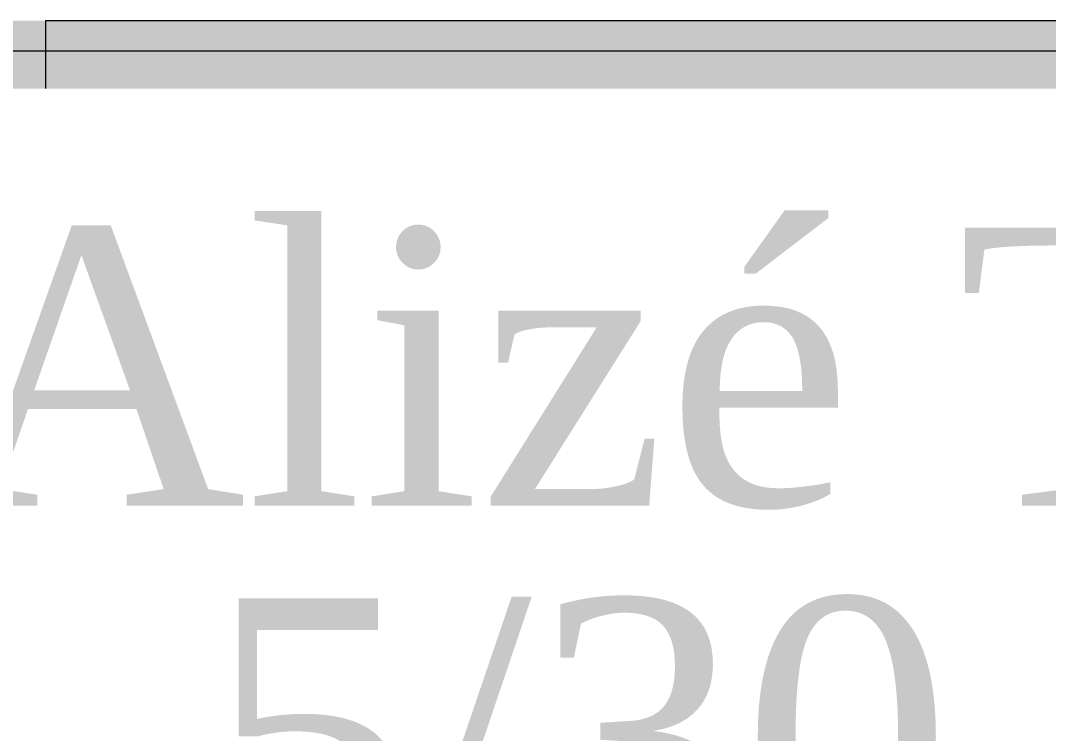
# Model space of a CAD drawing. Header units: centimetres. Extents: x 2666 to 9670, y 1889 to 5633.
# Drawn here: x 3768.83 to 3813.18, y 3315.71 to 3346.48 of the extents above; entities that cross this region are included whole.
import ezdxf

# ---------------------------------------------------------------- set-up
doc = ezdxf.new("R2010")
doc.units = ezdxf.units.CM
doc.header["$LTSCALE"] = 12.7
doc.linetypes.add('Style de ligne -13', pattern=[0.295276, 0.19685, -0.098425])
for name, color, linetype, lineweight in [('B amÈnagement intÈrieur', 7, 'Continuous', 5), ('B aménagement intérieur', 7, 'Continuous', 5), ('B Faux plafonds', 7, 'Continuous', 5), ('B Faux plafonds-1', 7, 'Continuous', 5), ('B Général', 7, 'Continuous', 5), ('C ANNOTATIONS-prestations', 7, 'Continuous', 5), ('F REMPLISSAGE-vert clair', 7, 'Continuous', 13), ('F REMPLISSAGE-vert clair-1', 7, 'Continuous', 5), ('F REMPLISSAGE-vert foncÈ', 7, 'Continuous', 5), ('F REMPLISSAGE-vert foncé', 7, 'Continuous', 13), ('F REMPLISSAGE-vert hachurÈ', 7, 'Continuous', 5), ('F REMPLISSAGE-vert hachuré', 7, 'Continuous', 13)]:
    doc.layers.add(name, color=color, linetype=linetype, lineweight=lineweight)
for name, color, linetype in [('MTI900_Alu', 252, 'Continuous'), ('prlm-CHAUFF', 4, 'Continuous'), ('prlm-MOD-PB', 123, 'Continuous'), ('prlm-VMC', 93, 'Continuous')]:
    doc.layers.add(name, color=color, linetype=linetype)
doc.styles.add('prlm-vmc', font='pala.ttf', dxfattribs={"height": 14})
pattern_1 = [(90, (3617.4236, 3064.2046), (5, -6e-14), [])]

# ---------------------------------------------------------------- blocks, each defined once
blk = doc.blocks.new('G 100_80')
at = {"layer": 'B Général', "color": 7, "linetype": 'Continuous', "lineweight": 5}
blk.add_line((48.52, 43.75), (48.52, -43.75), dxfattribs=at)
at = {"layer": 'B Général', "color": 7, "linetype": 'Continuous', "lineweight": 5, "flags": 128}
blk.add_lwpolyline([(9.5, -45), (9.5, 45), (48.52, 45), (48.52, -45)], close=True, dxfattribs=at)
at = {"layer": 'C ANNOTATIONS-prestations', "lineweight": 5}
for p, q in [((46.87, 43.75), (46.87, -43.75)), ((46.97, -43.75), (46.97, 43.75)), ((9.5, 42.25), (9.5, -42.25)), ((10.55, 41.05), (10.55, -41.05)), ((10.7, 41), (10.7, -41)), ((10.4, 39.6), (10.4, -39.6)), ((46.35, -36.044), (46.35, 1.5)), ((46.65, 1.6), (46.65, -35.984)), ((46.85, 1.667), (46.85, -31.75)), ((41.65, -40.287), (41.65, 1.325)), ((41.95, -40.274), (41.95, 1.325)), ((46.67, -31.75), (46.67, -31.85)), ((46.87, -31.75), (46.67, -31.75)), ((46.67, -31.85), (46.67, -34.033)), ((46.67, -31.85), (46.87, -31.85)), ((46.87, -34.033), (46.67, -34.033)), ((46.67, -34.033), (46.67, -34.168)), ((46.67, -34.168), (46.67, -34.5)), ((46.67, -34.168), (46.87, -34.168)), ((46.67, -34.5), (46.67, -38.6)), ((46.67, -34.5), (46.87, -34.5)), ((44.82, -36.25), (44.82, -36.85)), ((44.82, -36.25), (46.32, -36.25)), ((46.32, -36.311), (44.82, -36.311)), ((46.32, -36.05), (46.67, -35.98)), ((46.32, -36.55), (46.32, -36.05)), ((46.32, -36.789), (44.82, -36.789)), ((45.911, -36.55), (45.775, -36.55)), ((45.775, -36.6), (45.775, -36.55)), ((45.911, -36.6), (45.775, -36.6)), ((46.67, -36.55), (45.911, -36.55)), ((45.911, -36.6), (45.911, -36.55)), ((46.67, -36.6), (45.911, -36.6)), ((46.32, -37.05), (46.32, -36.6)), ((46.32, -36.85), (44.82, -36.85)), ((46.67, -37.12), (46.32, -37.05)), ((46.35, -40.074), (46.35, -37.056)), ((46.65, -37.116), (46.65, -39.35)), ((10.7, -37.75), (17.5, -37.75)), ((17.5, -37.75), (18, -38.25)), ((18, -38.25), (18, -43.05)), ((11, -38.95), (12.5, -38.95)), ((15, -38.95), (16.5, -38.95)), ((46.67, -38.6), (46.67, -38.932)), ((46.67, -38.6), (46.87, -38.6)), ((46.67, -38.932), (46.67, -39.067)), ((46.87, -38.932), (46.67, -38.932)), ((46.52, -39.45), (46.52, -39.65)), ((46.67, -39.35), (46.62, -39.35)), ((46.62, -39.65), (46.62, -39.35)), ((46.67, -39.067), (46.67, -41.4)), ((46.67, -39.067), (46.87, -39.067)), ((10.2, -41.3), (10.2, -39.63)), ((10.23, -39.6), (10.47, -39.6)), ((10.5, -39.63), (10.5, -42.29)), ((46.52, -39.65), (46.52, -41.05)), ((46.62, -39.65), (46.52, -39.65)), ((46.62, -39.65), (46.67, -39.65)), ((46.62, -41.05), (46.62, -39.65)), ((12.5, -39.95), (11, -39.95)), ((16.5, -39.95), (15, -39.95)), ((46.413, -40.071), (40.27, -40.35)), ((40.27, -40.5), (46.42, -40.221)), ((40.27, -40.35), (40.27, -40.5)), ((43.056, -40.173), (42.354, -40.205)), ((42.357, -40.255), (42.354, -40.205)), ((43.056, -40.173), (43.058, -40.223)), ((45.018, -40.084), (44.316, -40.116)), ((44.319, -40.166), (44.316, -40.116)), ((45.018, -40.084), (45.02, -40.134)), ((46.425, -40.07), (46.413, -40.071)), ((46.413, -40.071), (46.42, -40.221)), ((46.42, -40.221), (46.425, -40.22)), ((46.42, -40.221), (46.42, -41.25)), ((10.7, -40.67), (10.75, -40.67)), ((10.75, -40.67), (10.75, -42.03)), ((10.75, -40.67), (10.85, -40.67)), ((10.85, -40.67), (10.85, -42.03)), ((40.27, -41.351), (40.27, -40.5)), ((9.75, -41.05), (9.75, -41.65)), ((9.75, -41.05), (10.2, -41.05)), ((10.5, -41.05), (10.65, -41.05)), ((10.65, -41.05), (10.75, -40.95)), ((10.65, -41.65), (10.65, -41.05)), ((11.08, -41.025), (11.08, -41.675)), ((45.27, -41.15), (45.97, -41.15)), ((45.27, -41.55), (45.27, -41.15)), ((45.97, -41.15), (45.97, -41.55)), ((46.52, -41.05), (46.52, -41.25)), ((46.62, -41.05), (46.52, -41.05)), ((46.67, -41.05), (46.62, -41.05)), ((46.62, -41.35), (46.62, -41.05)), ((10.2, -41.65), (9.75, -41.65)), ((10.25, -41.35), (10.2, -41.3)), ((10.2, -41.4), (10.25, -41.35)), ((10.2, -42.67), (10.2, -41.4)), ((10.65, -41.65), (10.5, -41.65)), ((10.55, -41.65), (10.55, -42.25)), ((10.75, -41.75), (10.65, -41.65)), ((44.47, -41.36), (40.27, -41.351)), ((41.37, -41.353), (41.37, -41.75)), ((41.57, -41.25), (44.37, -41.25)), ((41.57, -41.25), (41.57, -41.75)), ((42.87, -41.4), (42.87, -41.75)), ((44.37, -41.4), (42.87, -41.4)), ((44.37, -41.25), (44.37, -41.4)), ((44.37, -41.4), (44.37, -41.55)), ((44.37, -41.4), (45.27, -41.4)), ((44.37, -41.55), (44.37, -41.75)), ((44.47, -41.55), (44.37, -41.55)), ((44.472, -41.4), (44.47, -41.36)), ((46.52, -41.55), (44.47, -41.55)), ((44.47, -41.75), (44.47, -41.55)), ((45.97, -41.4), (46.067, -41.4)), ((46.42, -41.25), (46.52, -41.25)), ((46.62, -41.35), (46.67, -41.35)), ((46.765, -41.65), (46.87, -41.65)), ((10.7, -41.7), (10.7, -42.25)), ((10.75, -42.03), (10.7, -42.03)), ((10.85, -42.03), (10.75, -42.03)), ((41.37, -41.75), (41.57, -41.75)), ((41.57, -41.75), (42.87, -41.75)), ((42.87, -41.75), (44.37, -41.75)), ((44.37, -41.75), (44.4, -41.75)), ((44.37, -42.72), (44.37, -41.78)), ((44.4, -41.75), (45.508, -41.75)), ((45.114, -41.95), (44.726, -41.95)), ((45.732, -41.75), (45.508, -41.75)), ((45.529, -41.759), (45.599, -41.829)), ((45.641, -41.829), (45.711, -41.759)), ((45.732, -41.75), (46.84, -41.75)), ((45.87, -41.98), (45.87, -42.66)), ((46.24, -41.95), (45.9, -41.95)), ((46.27, -42.109), (46.27, -41.98)), ((46.4, -41.98), (46.4, -42.252)), ((46.72, -41.95), (46.43, -41.95)), ((46.45, -41.95), (46.45, -42.15)), ((46.65, -42.15), (46.65, -41.95)), ((46.75, -41.98), (46.75, -42.12)), ((46.84, -41.75), (46.87, -41.75)), ((9.5, -42.78), (9.5, -42.25)), ((10.2, -42.25), (9.5, -42.25)), ((10.55, -42.25), (10.5, -42.25)), ((10.5, -42.35), (11.9, -42.35)), ((10.55, -42.25), (10.7, -42.25)), ((11.9, -42.35), (12.05, -42.5)), ((12.05, -42.5), (12.05, -42.92)), ((14.25, -42.15), (15.25, -42.15)), ((14.25, -42.75), (14.25, -42.15)), ((15.25, -42.15), (15.25, -42.75)), ((42.55, -42.15), (43.55, -42.15)), ((42.55, -42.75), (42.55, -42.15)), ((43.55, -42.15), (43.55, -42.75)), ((44.278, -42.2), (44.22, -42.3)), ((44.22, -42.3), (44.278, -42.4)), ((46.07, -42.27), (46.09, -42.25)), ((46.07, -42.63), (46.07, -42.27)), ((46.07, -42.293), (46.12, -42.293)), ((46.09, -42.65), (46.09, -42.25)), ((46.09, -42.25), (46.12, -42.25)), ((46.12, -42.654), (46.12, -42.246)), ((46.133, -42.221), (46.257, -42.134)), ((46.371, -42.429), (46.411, -42.388)), ((46.411, -42.512), (46.371, -42.471)), ((46.4, -42.25), (46.45, -42.25)), ((46.4, -42.293), (46.45, -42.293)), ((46.42, -42.28), (46.42, -42.367)), ((46.42, -42.533), (46.42, -42.625)), ((46.45, -42.15), (46.45, -44.5)), ((46.45, -42.15), (46.65, -42.15)), ((46.65, -42.15), (46.65, -44.5)), ((46.65, -42.595), (46.65, -42.31)), ((46.661, -42.249), (46.7, -42.21)), ((46.661, -42.287), (46.661, -42.249)), ((46.7, -42.15), (46.7, -42.251)), ((46.72, -42.15), (46.7, -42.15)), ((46.821, -42.429), (46.87, -42.379)), ((46.87, -42.521), (46.821, -42.471)), ((46.835, -42.486), (46.835, -42.414)), ((9.5, -44.72), (9.5, -42.78)), ((9.53, -42.75), (10.87, -42.75)), ((9.68, -43.467), (9.68, -42.96)), ((9.71, -42.93), (10.24, -42.93)), ((10.395, -42.7), (10.23, -42.7)), ((10.27, -42.96), (10.27, -43.306)), ((10.695, -42.601), (10.405, -42.698)), ((10.45, -42.98), (10.45, -43.32)), ((10.87, -42.95), (10.48, -42.95)), ((10.5, -43.27), (10.5, -42.98)), ((10.92, -42.6), (10.705, -42.6)), ((10.87, -42.95), (10.92, -42.95)), ((10.9, -42.78), (10.9, -42.92)), ((10.95, -42.92), (10.95, -42.63)), ((12.08, -42.95), (12.13, -42.95)), ((12.1, -42.92), (12.1, -42.78)), ((12.13, -42.75), (14.7, -42.75)), ((12.52, -42.95), (12.13, -42.95)), ((12.5, -42.98), (12.5, -43.27)), ((12.55, -43.32), (12.55, -42.98)), ((12.73, -43.28), (12.73, -42.96)), ((12.76, -42.93), (13.19, -42.93)), ((13.22, -42.96), (13.22, -43.467)), ((14.7, -42.75), (14.729, -42.779)), ((14.7, -42.75), (14.8, -42.75)), ((14.771, -42.779), (14.8, -42.75)), ((14.8, -42.75), (15.5, -42.75)), ((15.6, -42.85), (15.6, -42.95)), ((42.17, -42.95), (42.17, -42.85)), ((42.27, -42.75), (42.958, -42.75)), ((42.958, -42.75), (43.082, -42.75)), ((42.979, -42.759), (42.999, -42.779)), ((43.041, -42.779), (43.061, -42.759)), ((43.082, -42.75), (44.34, -42.75)), ((44.54, -42.87), (44.54, -42.74)), ((44.54, -42.854), (44.566, -42.9)), ((44.57, -42.71), (44.68, -42.71)), ((44.99, -42.9), (44.57, -42.9)), ((44.71, -42.68), (44.71, -42.657)), ((44.92, -42.729), (44.92, -42.76)), ((44.95, -42.79), (44.99, -42.79)), ((45.02, -42.82), (45.02, -42.87)), ((45.321, -42.769), (45.049, -43.041)), ((45.184, -42.906), (45.27, -42.906)), ((45.27, -42.906), (45.328, -42.806)), ((45.77, -42.76), (45.342, -42.76)), ((46.07, -42.607), (46.12, -42.607)), ((46.09, -42.65), (46.07, -42.63)), ((46.12, -42.65), (46.09, -42.65)), ((46.257, -42.766), (46.133, -42.679)), ((46.27, -44.52), (46.27, -42.791)), ((46.4, -42.607), (46.45, -42.607)), ((46.45, -42.65), (46.4, -42.65)), ((46.4, -42.827), (46.4, -42.653)), ((46.42, -42.855), (46.42, -44.45)), ((46.65, -43.42), (46.65, -42.885)), ((46.661, -42.65), (46.661, -42.618)), ((46.7, -42.69), (46.661, -42.65)), ((46.7, -42.654), (46.7, -42.826)), ((46.77, -42.98), (46.77, -43.42)), ((46.77, -43.78), (46.77, -42.98)), ((46.77, -42.98), (46.87, -42.98)), ((46.84, -42.95), (46.8, -42.95)), ((10.48, -43.35), (10.841, -43.35)), ((11.45, -43.3), (10.53, -43.3)), ((10.858, -43.355), (11.142, -43.545)), ((11.1, -43.377), (11.1, -43.3)), ((11.1, -43.377), (11.9, -43.377)), ((11.4, -43.55), (11.1, -43.377)), ((11.177, -43.3), (11.177, -43.421)), ((11.45, -43.3), (11.5, -43.25)), ((11.5, -43.25), (11.55, -43.3)), ((12.47, -43.3), (11.55, -43.3)), ((11.9, -43.377), (11.6, -43.55)), ((11.823, -43.3), (11.823, -43.421)), ((11.858, -43.545), (12.15, -43.35)), ((11.9, -43.3), (11.9, -43.377)), ((12.15, -43.35), (12.52, -43.35)), ((13.4, -43.08), (13.4, -44.72)), ((15.5, -43.05), (13.43, -43.05)), ((13.55, -43.4), (13.55, -43.05)), ((13.55, -43.4), (44.25, -43.4)), ((13.55, -43.95), (13.55, -43.4)), ((15.5, -43.05), (42.27, -43.05)), ((45.028, -43.05), (42.27, -43.05)), ((44.25, -43.4), (44.25, -43.05)), ((44.25, -43.95), (44.25, -43.4)), ((46.74, -43.45), (46.68, -43.45)), ((9.885, -43.55), (9.769, -43.75)), ((9.769, -43.75), (9.885, -43.95)), ((10.115, -43.55), (9.885, -43.55)), ((10.231, -43.75), (10.115, -43.55)), ((10.115, -43.95), (10.231, -43.75)), ((10.364, -43.53), (10.786, -43.53)), ((10.803, -43.535), (11.088, -43.725)), ((11.105, -43.73), (11.41, -43.73)), ((11.159, -43.55), (11.841, -43.55)), ((11.44, -44.54), (11.44, -43.76)), ((11.56, -43.76), (11.56, -44.54)), ((11.59, -43.73), (11.904, -43.73)), ((11.904, -43.73), (12.197, -43.535)), ((12.214, -43.53), (12.536, -43.53)), ((12.785, -43.55), (12.669, -43.75)), ((12.669, -43.75), (12.785, -43.95)), ((13.015, -43.55), (12.785, -43.55)), ((13.131, -43.75), (13.015, -43.55)), ((13.015, -43.95), (13.131, -43.75)), ((46.97, -43.78), (46.77, -43.78)), ((46.87, -43.75), (46.97, -43.75)), ((46.97, -43.75), (46.97, -43.78)), ((47.42, -43.75), (46.97, -43.75)), ((9.68, -44.54), (9.68, -44.033)), ((9.885, -43.95), (10.115, -43.95)), ((12.785, -43.95), (13.015, -43.95)), ((13.22, -44.033), (13.22, -44.54)), ((13.65, -44.05), (13.55, -43.95)), ((13.65, -44.05), (44.15, -44.05)), ((14.45, -44.3), (14.45, -44.05)), ((14.45, -44.3), (15.05, -44.3)), ((14.5, -44.35), (14.45, -44.3)), ((15.05, -44.3), (15, -44.35)), ((15.05, -44.05), (15.05, -44.3)), ((18, -44.25), (17.5, -44.75)), ((18, -44.05), (18, -44.25)), ((42.75, -44.3), (42.75, -44.05)), ((42.75, -44.3), (43.35, -44.3)), ((42.8, -44.35), (42.75, -44.3)), ((43.35, -44.3), (43.3, -44.35)), ((43.35, -44.05), (43.35, -44.3)), ((44.25, -43.95), (44.15, -44.05)), ((9.5, -44.75), (9.5, -44.72)), ((9.53, -44.75), (9.5, -44.75)), ((13.37, -44.75), (9.53, -44.75)), ((11.41, -44.57), (9.71, -44.57)), ((13.19, -44.57), (11.59, -44.57)), ((17.5, -44.75), (13.37, -44.75)), ((15, -44.35), (14.5, -44.35)), ((43.3, -44.35), (42.8, -44.35)), ((43.05, -44.55), (42.85, -44.55)), ((42.85, -44.55), (42.85, -44.75)), ((42.85, -44.75), (43.05, -44.75)), ((46.4, -44.55), (43.05, -44.55)), ((43.05, -44.75), (43.05, -44.55)), ((46.4, -44.75), (43.05, -44.75)), ((46.32, -44.55), (46.3, -44.55))]:
    blk.add_line(p, q, dxfattribs=at)
at = {"layer": 'C ANNOTATIONS-prestations'}
blk.add_line((48.52, -43.75), (47.42, -43.75), dxfattribs=at)
at = {"layer": 'C ANNOTATIONS-prestations', "lineweight": 5, "flags": 128}
for points in [[(10.7, -39.05, -0.080612), (10.842, -38.976, -0.080612), (11, -38.95)], [(12.5, -38.95, -0.414214), (13, -39.45, -0.414214), (12.5, -39.95)], [(15, -39.95, -0.414214), (14.5, -39.45, -0.414214), (15, -38.95)], [(16.5, -38.95, -0.414214), (17, -39.45, -0.414214), (16.5, -39.95)], [(46.52, -39.45, -0.198912), (46.549, -39.379, -0.198912), (46.62, -39.35)], [(10.2, -39.63, -0.198912), (10.209, -39.609, -0.198912), (10.23, -39.6)], [(10.47, -39.6, -0.198912), (10.491, -39.609, -0.198912), (10.5, -39.63)], [(11, -39.95, -0.080612), (10.842, -39.924, -0.080612), (10.7, -39.85)], [(46.52, -39.97, -0.193016), (46.492, -40.039, -0.193016), (46.425, -40.07)], [(10.85, -40.827, -0.218554), (11.01, -40.873, -0.218554), (11.08, -41.025)], [(10.85, -40.826, -0.003145), (10.853, -40.826, -0.003145), (10.855, -40.826)], [(11.08, -41.675, -0.218554), (11.01, -41.827, -0.218554), (10.85, -41.873)], [(46.067, -41.4, -0.109774), (46.151, -41.419, -0.109774), (46.22, -41.472)], [(46.302, -41.55, -0.028434), (46.259, -41.513, -0.028434), (46.22, -41.472)], [(46.663, -41.445, -0.227222), (46.495, -41.406, -0.227222), (46.42, -41.25)], [(46.62, -41.35, -0.198912), (46.549, -41.321, -0.198912), (46.52, -41.25)], [(46.87, -41.4, -0.198912), (46.767, -41.647, -0.198912), (46.52, -41.75)], [(46.67, -41.4, -0.198912), (46.626, -41.506, -0.198912), (46.52, -41.55)], [(10.855, -41.873, -0.003145), (10.853, -41.874, -0.003145), (10.85, -41.874)], [(44.37, -42.646, -0.14145), (44.27, -42.3, -0.14145), (44.37, -41.954)], [(44.37, -42.54, -0.103148), (44.32, -42.3, -0.103148), (44.37, -42.06)], [(44.37, -41.78, -0.198912), (44.379, -41.759, -0.198912), (44.4, -41.75)], [(44.697, -42.632, -0.366532), (44.556, -42.134, -0.366532), (45.023, -41.913, -0.366532), (45.318, -42.338, -0.366532), (44.948, -42.699)], [(45.508, -41.75, -0.098491), (45.519, -41.752, -0.098491), (45.529, -41.759)], [(45.641, -41.829, -0.198912), (45.62, -41.837, -0.198912), (45.599, -41.829)], [(45.711, -41.759, -0.098491), (45.721, -41.752, -0.098491), (45.732, -41.75)], [(45.87, -41.98, -0.198912), (45.879, -41.959, -0.198912), (45.9, -41.95)], [(46.24, -41.95, -0.198912), (46.261, -41.959, -0.198912), (46.27, -41.98)], [(46.27, -42.109, -0.120588), (46.267, -42.123, -0.120588), (46.257, -42.134)], [(46.4, -41.98, -0.198912), (46.409, -41.959, -0.198912), (46.43, -41.95)], [(46.72, -41.95, -0.198912), (46.741, -41.959, -0.198912), (46.75, -41.98)], [(46.75, -42.12, -0.198912), (46.741, -42.141, -0.198912), (46.72, -42.15)], [(46.84, -41.75, -0.198912), (46.861, -41.759, -0.198912), (46.87, -41.78)], [(10.5, -42.35, -0.414214), (10.47, -42.32, -0.414214), (10.5, -42.29)], [(46.12, -42.246, -0.120588), (46.123, -42.232, -0.120588), (46.133, -42.221)], [(46.371, -42.471, -0.198912), (46.362, -42.45, -0.198912), (46.371, -42.429)], [(46.42, -42.28, -0.155096), (46.406, -42.269, -0.155096), (46.4, -42.252)], [(46.42, -42.367, -0.098491), (46.418, -42.378, -0.098491), (46.411, -42.388)], [(46.411, -42.512, -0.098491), (46.418, -42.522, -0.098491), (46.42, -42.533)], [(46.661, -42.249, -0.013224), (46.655, -42.25, -0.013224), (46.65, -42.25)], [(46.65, -42.31, -0.17724), (46.657, -42.291, -0.17724), (46.675, -42.28)], [(46.7, -42.251, -0.17724), (46.693, -42.27, -0.17724), (46.675, -42.28)], [(46.821, -42.471, -0.198912), (46.812, -42.45, -0.198912), (46.821, -42.429)], [(9.5, -42.78, -0.198912), (9.509, -42.759, -0.198912), (9.53, -42.75)], [(9.68, -42.96, -0.198912), (9.689, -42.939, -0.198912), (9.71, -42.93)], [(10.23, -42.7, -0.198912), (10.209, -42.691, -0.198912), (10.2, -42.67)], [(10.24, -42.93, -0.198912), (10.261, -42.939, -0.198912), (10.27, -42.96)], [(10.405, -42.698, -0.040241), (10.4, -42.7, -0.040241), (10.395, -42.7)], [(10.45, -42.98, -0.198912), (10.459, -42.959, -0.198912), (10.48, -42.95)], [(10.5, -42.98, -0.198912), (10.509, -42.959, -0.198912), (10.53, -42.95)], [(10.695, -42.601, -0.040241), (10.7, -42.6, -0.040241), (10.705, -42.6)], [(10.87, -42.75, -0.198912), (10.891, -42.759, -0.198912), (10.9, -42.78)], [(10.9, -42.92, -0.198912), (10.891, -42.941, -0.198912), (10.87, -42.95)], [(10.92, -42.6, -0.198912), (10.941, -42.609, -0.198912), (10.95, -42.63)], [(10.95, -42.92, -0.198912), (10.941, -42.941, -0.198912), (10.92, -42.95)], [(12.08, -42.95, -0.198912), (12.059, -42.941, -0.198912), (12.05, -42.92)], [(12.1, -42.78, -0.198912), (12.109, -42.759, -0.198912), (12.13, -42.75)], [(12.13, -42.95, -0.198912), (12.109, -42.941, -0.198912), (12.1, -42.92)], [(12.47, -42.95, -0.198912), (12.491, -42.959, -0.198912), (12.5, -42.98)], [(12.52, -42.95, -0.198912), (12.541, -42.959, -0.198912), (12.55, -42.98)], [(12.73, -42.96, -0.198912), (12.739, -42.939, -0.198912), (12.76, -42.93)], [(13.19, -42.93, -0.198912), (13.211, -42.939, -0.198912), (13.22, -42.96)], [(14.771, -42.779, -0.198912), (14.75, -42.787, -0.198912), (14.729, -42.779)], [(15.5, -42.75, -0.198912), (15.571, -42.779, -0.198912), (15.6, -42.85)], [(15.6, -42.95, -0.198912), (15.571, -43.021, -0.198912), (15.5, -43.05)], [(42.17, -42.85, -0.198912), (42.199, -42.779, -0.198912), (42.27, -42.75)], [(42.27, -43.05, -0.198912), (42.199, -43.021, -0.198912), (42.17, -42.95)], [(42.958, -42.75, -0.098491), (42.969, -42.752, -0.098491), (42.979, -42.759)], [(43.041, -42.779, -0.198912), (43.02, -42.787, -0.198912), (42.999, -42.779)], [(43.061, -42.759, -0.098491), (43.071, -42.752, -0.098491), (43.082, -42.75)], [(44.37, -42.72, -0.198912), (44.361, -42.741, -0.198912), (44.34, -42.75)], [(44.54, -42.74, -0.198912), (44.549, -42.719, -0.198912), (44.57, -42.71)], [(44.92, -42.9, -0.085942), (44.718, -42.865, -0.085942), (44.54, -42.764)], [(44.67, -42.9, -0.02871), (44.603, -42.867, -0.02871), (44.54, -42.827)], [(44.57, -42.9, -0.198912), (44.549, -42.891, -0.198912), (44.54, -42.87)], [(44.71, -42.68, -0.198912), (44.701, -42.701, -0.198912), (44.68, -42.71)], [(44.697, -42.632, -0.122946), (44.706, -42.643, -0.122946), (44.71, -42.657)], [(44.92, -42.7, -0.074153), (44.803, -42.683, -0.074153), (44.697, -42.632)], [(44.92, -42.729, -0.189855), (44.928, -42.708, -0.189855), (44.948, -42.699)], [(44.948, -42.699, -0.008728), (44.934, -42.7, -0.008728), (44.92, -42.7)], [(44.95, -42.79, -0.198912), (44.929, -42.781, -0.198912), (44.92, -42.76)], [(45.009, -42.893, -0.018566), (44.965, -42.898, -0.018566), (44.92, -42.9)], [(44.99, -42.79, -0.198912), (45.011, -42.799, -0.198912), (45.02, -42.82)], [(45.02, -42.87, -0.198912), (45.011, -42.891, -0.198912), (44.99, -42.9)], [(45.379, -42.76, -0.041018), (45.298, -42.829, -0.041018), (45.207, -42.883)], [(45.321, -42.769, -0.098491), (45.331, -42.762, -0.098491), (45.342, -42.76)], [(45.87, -42.66, -0.198912), (45.841, -42.731, -0.198912), (45.77, -42.76)], [(46.133, -42.679, -0.120588), (46.123, -42.668, -0.120588), (46.12, -42.654)], [(46.257, -42.766, -0.120588), (46.267, -42.777, -0.120588), (46.27, -42.791)], [(46.4, -42.653, -0.155096), (46.406, -42.636, -0.155096), (46.42, -42.625)], [(46.42, -42.855, -0.155096), (46.406, -42.844, -0.155096), (46.4, -42.827)], [(46.675, -42.625, -0.17724), (46.657, -42.614, -0.17724), (46.65, -42.595)], [(46.65, -42.65, -0.013224), (46.655, -42.65, -0.013224), (46.661, -42.65)], [(46.65, -42.885, -0.17724), (46.657, -42.866, -0.17724), (46.675, -42.855)], [(46.675, -42.625, -0.17724), (46.693, -42.635, -0.17724), (46.7, -42.654)], [(46.7, -42.826, -0.17724), (46.693, -42.845, -0.17724), (46.675, -42.855)], [(46.77, -42.98, -0.198912), (46.779, -42.959, -0.198912), (46.8, -42.95)], [(46.87, -42.92, -0.198912), (46.861, -42.941, -0.198912), (46.84, -42.95)], [(10.27, -43.306, -0.123554), (10.258, -43.354, -0.123554), (10.225, -43.39)], [(10.48, -43.35, -0.198912), (10.459, -43.341, -0.198912), (10.45, -43.32)], [(10.53, -43.3, -0.198912), (10.509, -43.291, -0.198912), (10.5, -43.27)], [(10.841, -43.35, -0.073633), (10.85, -43.351, -0.073633), (10.858, -43.355)], [(12.5, -43.27, -0.198912), (12.491, -43.291, -0.198912), (12.47, -43.3)], [(12.55, -43.32, -0.198912), (12.541, -43.341, -0.198912), (12.52, -43.35)], [(12.758, -43.349, -0.095961), (12.737, -43.317, -0.095961), (12.73, -43.28)], [(13.4, -43.08, -0.198912), (13.409, -43.059, -0.198912), (13.43, -43.05)], [(45.049, -43.041, -0.098491), (45.039, -43.048, -0.098491), (45.028, -43.05)], [(46.68, -43.45, -0.198912), (46.659, -43.441, -0.198912), (46.65, -43.42)], [(46.77, -43.42, -0.198912), (46.761, -43.441, -0.198912), (46.74, -43.45)], [(9.68, -43.47, -0.01196), (9.68, -43.469, -0.01196), (9.68, -43.467)], [(10.786, -43.53, -0.073633), (10.795, -43.531, -0.073633), (10.803, -43.535)], [(11.105, -43.73, -0.073633), (11.096, -43.729, -0.073633), (11.088, -43.725)], [(11.159, -43.55, -0.073633), (11.15, -43.549, -0.073633), (11.142, -43.545)], [(11.41, -43.73, -0.198912), (11.431, -43.739, -0.198912), (11.44, -43.76)], [(11.56, -43.76, -0.198912), (11.569, -43.739, -0.198912), (11.59, -43.73)], [(11.858, -43.545, -0.073633), (11.85, -43.549, -0.073633), (11.841, -43.55)], [(12.197, -43.535, -0.073633), (12.205, -43.531, -0.073633), (12.214, -43.53)], [(13.22, -43.467, -0.01196), (13.22, -43.469, -0.01196), (13.22, -43.47)], [(9.68, -44.033, -0.01196), (9.68, -44.031, -0.01196), (9.68, -44.03)], [(13.22, -44.03, -0.01196), (13.22, -44.031, -0.01196), (13.22, -44.033)], [(9.53, -44.75, -0.198912), (9.509, -44.741, -0.198912), (9.5, -44.72)], [(9.71, -44.57, -0.198912), (9.689, -44.561, -0.198912), (9.68, -44.54)], [(11.44, -44.54, -0.198912), (11.431, -44.561, -0.198912), (11.41, -44.57)], [(11.59, -44.57, -0.198912), (11.569, -44.561, -0.198912), (11.56, -44.54)], [(13.22, -44.54, -0.198912), (13.211, -44.561, -0.198912), (13.19, -44.57)], [(13.4, -44.72, -0.198912), (13.391, -44.741, -0.198912), (13.37, -44.75)], [(46.3, -44.55, -0.198912), (46.279, -44.541, -0.198912), (46.27, -44.52)], [(46.42, -44.45, -0.198912), (46.391, -44.521, -0.198912), (46.32, -44.55)], [(46.65, -44.5, -0.198912), (46.577, -44.677, -0.198912), (46.4, -44.75)], [(46.45, -44.5, -0.198912), (46.435, -44.535, -0.198912), (46.4, -44.55)]]:
    blk.add_lwpolyline(points, format="xyb", dxfattribs=at)
at = {"layer": 'C ANNOTATIONS-prestations', "lineweight": 5}
for centre, radius in [((44.92, -42.3), 0.35), ((44.92, -42.3), 0.3), ((44.92, -42.3), 0.25), ((10, -43.75), 0.425), ((12.9, -43.75), 0.425)]:
    blk.add_circle(centre, radius, dxfattribs=at)
for points, knots in [([(46.425, -40.22), (46.423, -40.181), (46.422, -40.129), (46.422, -40.102), (46.422, -40.083), (46.423, -40.074), (46.424, -40.072), (46.424, -40.07), (46.424, -40.07), (46.424, -40.07), (46.425, -40.07)], [0, 0, 0, 1, 2, 3, 4, 5, 6, 7, 7, 8, 8, 8]), ([(46.52, -39.97), (46.52, -40.004), (46.513, -40.068), (46.501, -40.117), (46.491, -40.146), (46.48, -40.171), (46.467, -40.191), (46.457, -40.203), (46.447, -40.212), (46.433, -40.219), (46.426, -40.22), (46.425, -40.22), (46.425, -40.22)], [0, 0, 0, 1, 2, 3, 4, 5, 6, 7, 8, 9, 9, 10, 10, 10])]:
    blk.add_open_spline(points, degree=2, knots=knots, dxfattribs=at)
blk = doc.blocks.new('A n1.MTI900_Alu_390')
at = {"layer": 'MTI900_Alu', "color": 1, "linetype": 'Continuous'}
for p, q in [((-4.225, 0), (4.225, 0)), ((4.278, 0), (4.225, 0)), ((4.225, -0.07), (4.225, 0)), ((4.472, 0), (4.278, 0)), ((4.475, 0), (4.472, 0)), ((4.475, -0.003), (4.475, 0)), ((4.105, -0.025), (4.165, -0.025)), ((4.105, -0.025), (4.105, -0.07)), ((4.165, -0.07), (4.165, -0.025)), ((4.275, -0.003), (4.275, -0.137)), ((4.293, -0.021), (4.293, -0.074)), ((4.3467, -0.018), (4.296, -0.018)), ((4.355, -0.0385), (4.375, -0.0269)), ((4.355, -0.0615), (4.355, -0.0385)), ((4.375, -0.0269), (4.395, -0.0385)), ((4.395, -0.0385), (4.395, -0.0615)), ((4.454, -0.018), (4.4033, -0.018)), ((4.457, -0.191), (4.457, -0.021)), ((4.475, -0.387), (4.475, -0.003)), ((3.96, -0.073), (3.96, -0.097)), ((4.13, -0.07), (3.963, -0.07)), ((4.135, -0.075), (4.13, -0.07)), ((4.14, -0.07), (4.135, -0.075)), ((4.267, -0.07), (4.14, -0.07)), ((4.27, -0.0895), (4.27, -0.073)), ((4.296, -0.077), (4.3306, -0.077)), ((4.353, -0.0864), (4.353, -0.1286)), ((4.375, -0.0731), (4.355, -0.0615)), ((4.395, -0.0615), (4.375, -0.0731)), ((-4.105, -0.105), (4.105, -0.105)), ((-4.1, -0.12), (4.1, -0.12)), ((-3.96, -0.09), (3.96, -0.09)), ((3.775, -0.12), (3.775, -0.8)), ((3.963, -0.1), (4.229, -0.1)), ((4.067, -0.12), (4.067, -0.125)), ((4.067, -0.125), (4.203, -0.125)), ((4.067, -0.125), (4.067, -0.135)), ((4.105, -0.115), (4.095, -0.125)), ((4.105, -0.1), (4.105, -0.115)), ((4.165, -0.115), (4.105, -0.115)), ((4.165, -0.115), (4.165, -0.1)), ((4.165, -0.105), (4.225, -0.105)), ((4.175, -0.125), (4.165, -0.115)), ((4.17, -0.12), (4.225, -0.12)), ((4.203, -0.125), (4.203, -0.12)), ((4.203, -0.135), (4.203, -0.125)), ((4.225, -0.105), (4.225, -0.1)), ((4.225, -0.105), (4.225, -0.12)), ((4.235, -0.1), (4.235, -0.24)), ((4.26, -0.142), (4.26, -0.1205)), ((4.2602, -0.1195), (4.2698, -0.0905)), ((4.295, -0.137), (4.295, -0.098)), ((4.298, -0.095), (4.332, -0.095)), ((4.327, -0.1), (4.298, -0.1)), ((4.33, -0.195), (4.33, -0.103)), ((4.335, -0.098), (4.335, -0.1341)), ((4.3535, -0.1303), (4.3725, -0.1588)), ((3.895, -0.15), (3.895, -0.3)), ((3.995, -0.3), (3.995, -0.15)), ((4.067, -0.135), (4.203, -0.135)), ((4.1025, -0.158), (4.1675, -0.158)), ((4.292, -0.145), (4.263, -0.145)), ((4.278, -0.14), (4.292, -0.14)), ((4.295, -0.137), (4.295, -0.142)), ((4.3377, -0.16), (4.33, -0.16)), ((4.33, -0.1677), (4.3421, -0.1677)), ((4.3355, -0.1358), (4.3545, -0.1642)), ((4.3377, -0.16), (4.3377, -0.24)), ((4.355, -0.19), (4.3377, -0.16)), ((4.355, -0.1659), (4.355, -0.2341)), ((4.373, -0.1605), (4.373, -0.191)), ((4.33, -0.195), (4.325, -0.2)), ((4.325, -0.2), (4.33, -0.205)), ((4.33, -0.297), (4.33, -0.205)), ((4.3377, -0.24), (4.355, -0.21)), ((4.373, -0.209), (4.373, -0.2404)), ((4.454, -0.194), (4.376, -0.194)), ((4.376, -0.206), (4.454, -0.206)), ((4.457, -0.369), (4.457, -0.209)), ((4.235, -0.24), (4.25, -0.255)), ((4.25, -0.255), (4.292, -0.255)), ((4.275, -0.263), (4.275, -0.52)), ((4.292, -0.26), (4.278, -0.26)), ((4.295, -0.258), (4.295, -0.263)), ((4.295, -0.302), (4.295, -0.263)), ((4.33, -0.2323), (4.3421, -0.2323)), ((4.33, -0.24), (4.3377, -0.24)), ((4.3545, -0.2358), (4.335, -0.265)), ((4.335, -0.265), (4.335, -0.302)), ((4.373, -0.2404), (4.3535, -0.2697)), ((4.298, -0.3), (4.327, -0.3)), ((4.332, -0.305), (4.298, -0.305)), ((4.353, -0.2714), (4.353, -0.3036)), ((4.293, -0.326), (4.293, -0.369)), ((4.328, -0.323), (4.296, -0.323)), ((4.355, -0.3285), (4.375, -0.3169)), ((4.355, -0.3515), (4.355, -0.3285)), ((4.375, -0.3631), (4.355, -0.3515)), ((4.375, -0.3169), (4.395, -0.3285)), ((4.395, -0.3515), (4.375, -0.3631)), ((4.395, -0.3285), (4.395, -0.3515)), ((4.296, -0.372), (4.3467, -0.372)), ((4.305, -0.6), (4.305, -0.393)), ((4.308, -0.39), (4.472, -0.39)), ((4.4033, -0.372), (4.454, -0.372)), ((4.475, -0.8), (4.475, -0.387)), ((4.34, -0.405), (4.305, -0.405)), ((4.34, -0.405), (4.34, -3.475)), ((4.395, -0.405), (4.34, -0.405)), ((4.405, -0.415), (4.395, -0.405)), ((4.405, -0.415), (4.405, -3.465)), ((4.215, -0.475), (4.215, -0.575)), ((4.275, -0.475), (4.215, -0.475)), ((4.275, -0.52), (4.2779, -0.5229)), ((4.275, -0.52), (4.275, -0.53)), ((4.2779, -0.5271), (4.275, -0.53)), ((4.275, -0.53), (4.275, -0.6)), ((4.43, -0.495), (4.405, -0.495)), ((4.43, -0.495), (4.43, -0.555)), ((4.435, -0.5), (4.43, -0.495)), ((4.435, -0.55), (4.435, -0.5)), ((3.895, -0.55), (3.895, -0.7)), ((3.995, -0.7), (3.995, -0.55)), ((4.215, -0.575), (4.275, -0.575)), ((4.405, -0.555), (4.43, -0.555)), ((4.43, -0.555), (4.435, -0.55)), ((4.285, -0.61), (4.295, -0.61)), ((4.305, -0.6), (4.305, -3.277)), ((3.775, -0.8), (3.825, -0.85)), ((4.425, -0.85), (4.475, -0.8)), ((3.825, -0.85), (4.305, -0.85)), ((4.405, -0.85), (4.425, -0.85)), ((4.0071, -3.6913), (4.035, -3.077)), ((4.05, -3.077), (4.0221, -3.692)), ((4.035, -3.077), (4.05, -3.077)), ((4.1351, -3.077), (4.05, -3.077)), ((4.136, -3.497), (4.1351, -3.077)), ((4.1353, -3.187), (4.175, -3.187)), ((4.175, -3.187), (4.175, -3.207)), ((4.0287, -3.215), (-0.1325, -3.215)), ((4.125, -3.207), (4.125, -3.487)), ((4.125, -3.207), (4.175, -3.207)), ((4.175, -3.207), (4.175, -3.337)), ((4.0274, -3.245), (-0.1325, -3.245)), ((4.275, -3.277), (4.275, -3.3458)), ((4.295, -3.267), (4.285, -3.267)), ((4.305, -3.5528), (4.305, -3.277)), ((4.0173, -3.3556), (4.0205, -3.2854)), ((4.0255, -3.2857), (4.0205, -3.2854)), ((4.215, -3.305), (4.215, -3.405)), ((4.275, -3.305), (4.215, -3.305)), ((4.43, -3.325), (4.405, -3.325)), ((4.43, -3.325), (4.43, -3.385)), ((4.435, -3.33), (4.43, -3.325)), ((4.0173, -3.3556), (4.0223, -3.3558)), ((4.14, -3.337), (4.175, -3.337)), ((4.14, -3.487), (4.14, -3.337)), ((4.175, -3.337), (4.175, -3.487)), ((4.275, -3.3458), (4.275, -3.3582)), ((4.275, -3.3582), (4.275, -3.484)), ((4.2759, -3.3479), (4.2779, -3.3499)), ((4.2779, -3.3541), (4.2759, -3.3561)), ((4.435, -3.38), (4.435, -3.33)), ((4.455, -3.355), (4.455, -3.335)), ((4.455, -3.335), (4.475, -3.335)), ((4.455, -3.69), (4.455, -3.355)), ((4.475, -3.355), (4.455, -3.355)), ((4.475, -3.335), (4.475, -3.355)), ((4.475, -3.69), (4.475, -3.355)), ((4.215, -3.405), (4.275, -3.405)), ((4.405, -3.385), (4.43, -3.385)), ((4.43, -3.385), (4.435, -3.38)), ((4.0084, -3.5518), (4.0116, -3.4816)), ((4.0166, -3.4819), (4.0116, -3.4816)), ((4.125, -3.487), (4.14, -3.487)), ((4.14, -3.4972), (4.136, -3.497)), ((4.14, -3.487), (4.155, -3.487)), ((4.14, -3.487), (4.14, -3.577)), ((4.155, -3.487), (4.175, -3.487)), ((4.155, -3.497), (4.155, -3.487)), ((4.155, -3.702), (4.155, -3.497)), ((4.175, -3.497), (4.155, -3.497)), ((4.175, -3.487), (4.175, -3.49)), ((4.175, -3.49), (4.175, -3.6008)), ((4.272, -3.487), (4.178, -3.487)), ((4.22, -3.4778), (4.23, -3.472)), ((4.23, -3.472), (4.24, -3.4778)), ((4.34, -3.475), (4.305, -3.475)), ((4.395, -3.475), (4.34, -3.475)), ((4.395, -3.475), (4.405, -3.465)), ((3.625, -3.532), (3.685, -3.532)), ((3.625, -3.532), (3.625, -3.682)), ((3.6311, -3.682), (3.6311, -3.532)), ((3.6789, -3.682), (3.6789, -3.532)), ((3.685, -3.682), (3.685, -3.532)), ((4.195, -3.5614), (4.195, -3.5226)), ((4.268, -3.521), (4.2657, -3.521)), ((4.271, -3.507), (4.271, -3.518)), ((4.2729, -3.542), (4.276, -3.542)), ((4.287, -3.504), (4.274, -3.504)), ((4.279, -3.545), (4.279, -3.549)), ((4.2854, -3.504), (4.29, -3.5066)), ((4.29, -3.549), (4.29, -3.507)), ((4.0084, -3.5518), (4.0134, -3.552)), ((4.115, -3.577), (4.115, -3.647)), ((4.155, -3.577), (4.115, -3.577)), ((4.276, -3.627), (4.276, -3.5842)), ((4.2769, -3.5821), (4.3041, -3.5549)), ((4.2906, -3.577), (4.2806, -3.5828)), ((4.282, -3.552), (4.287, -3.552)), ((4.2906, -3.5684), (4.2906, -3.577)), ((3.655, -3.6411), (3.655, -3.6275)), ((3.66, -3.6275), (3.655, -3.6275)), ((3.66, -3.6411), (3.66, -3.6275)), ((4.175, -3.6232), (4.175, -3.6008)), ((4.175, -3.6232), (4.175, -3.734)), ((4.1759, -3.6029), (4.1829, -3.6099)), ((4.1829, -3.6141), (4.1759, -3.6211)), ((3.655, -3.717), (3.655, -3.6411)), ((3.66, -3.6411), (3.655, -3.6411)), ((3.66, -3.717), (3.66, -3.6411)), ((4.115, -3.647), (4.155, -3.647)), ((4.14, -3.647), (4.14, -3.6567)), ((4.195, -3.674), (4.195, -3.64)), ((4.198, -3.637), (4.266, -3.637)), ((4.2109, -3.677), (4.198, -3.677)), ((4.2221, -3.6633), (4.2134, -3.6757)), ((4.2654, -3.662), (4.2246, -3.662)), ((4.227, -3.657), (4.225, -3.659)), ((4.265, -3.659), (4.225, -3.659)), ((4.225, -3.659), (4.225, -3.662)), ((4.263, -3.657), (4.227, -3.657)), ((4.2293, -3.657), (4.2293, -3.662)), ((4.2607, -3.657), (4.2607, -3.662)), ((4.265, -3.659), (4.263, -3.657)), ((4.265, -3.662), (4.265, -3.659)), ((4.2766, -3.6757), (4.2679, -3.6633)), ((4.452, -3.677), (4.2791, -3.677)), ((4.455, -3.682), (4.455, -3.68)), ((-0.16, -3.715), (3.5984, -3.715)), ((3.6044, -3.685), (-0.15, -3.685)), ((3.175, -3.717), (3.185, -3.717)), ((3.175, -3.737), (3.175, -3.717)), ((3.185, -3.717), (3.4033, -3.717)), ((3.185, -3.717), (3.185, -3.737)), ((3.4033, -3.737), (3.4033, -3.717)), ((3.4033, -3.717), (3.4168, -3.717)), ((3.4168, -3.717), (3.45, -3.717)), ((3.4168, -3.717), (3.4168, -3.737)), ((3.45, -3.717), (3.86, -3.717)), ((3.45, -3.717), (3.45, -3.737)), ((3.605, -3.682), (3.598, -3.717)), ((3.655, -3.682), (3.605, -3.682)), ((3.705, -3.682), (3.66, -3.682)), ((3.712, -3.717), (3.705, -3.682)), ((4.0074, -3.685), (3.7056, -3.685)), ((3.7116, -3.715), (3.935, -3.715)), ((3.86, -3.717), (3.8932, -3.717)), ((3.86, -3.717), (3.86, -3.737)), ((3.8932, -3.717), (3.9067, -3.717)), ((3.8932, -3.737), (3.8932, -3.717)), ((3.9067, -3.717), (4.14, -3.717)), ((3.9067, -3.717), (3.9067, -3.737)), ((3.935, -3.717), (3.935, -3.712)), ((3.965, -3.712), (3.935, -3.712)), ((3.945, -3.702), (3.965, -3.702)), ((3.965, -3.702), (4.105, -3.702)), ((3.965, -3.712), (3.965, -3.702)), ((3.965, -3.712), (3.965, -3.717)), ((4.105, -3.712), (3.965, -3.712)), ((4.007, -3.6925), (4.0071, -3.6913)), ((4.0071, -3.6913), (4.0221, -3.692)), ((4.0221, -3.692), (4.022, -3.6925)), ((4.0221, -3.692), (4.125, -3.692)), ((4.105, -3.702), (4.125, -3.702)), ((4.105, -3.712), (4.105, -3.702)), ((4.105, -3.717), (4.105, -3.712)), ((4.135, -3.712), (4.105, -3.712)), ((4.125, -3.692), (4.125, -3.702)), ((4.135, -3.712), (4.135, -3.717)), ((4.195, -3.722), (4.195, -3.693)), ((4.195, -3.695), (4.215, -3.695)), ((4.215, -3.715), (4.195, -3.715)), ((4.198, -3.69), (4.2252, -3.69)), ((4.198, -3.725), (4.212, -3.725)), ((4.215, -3.695), (4.45, -3.695)), ((4.215, -3.695), (4.215, -3.715)), ((4.215, -3.715), (4.45, -3.715)), ((4.215, -3.72), (4.2251, -3.72)), ((4.215, -3.722), (4.215, -3.72)), ((4.2249, -3.7161), (4.221, -3.72)), ((4.2287, -3.7161), (4.2249, -3.7161)), ((4.225, -3.69), (4.225, -3.695)), ((4.228, -3.692), (4.2367, -3.692)), ((4.2293, -3.69), (4.2293, -3.695)), ((4.2595, -3.715), (4.231, -3.715)), ((4.2429, -3.6871), (4.2388, -3.6911)), ((4.2512, -3.6911), (4.2471, -3.6871)), ((4.2533, -3.692), (4.2625, -3.692)), ((4.2607, -3.69), (4.2607, -3.695)), ((4.2651, -3.7161), (4.2618, -3.7161)), ((4.265, -3.695), (4.265, -3.69)), ((4.269, -3.72), (4.2651, -3.7161)), ((4.2827, -3.69), (4.2653, -3.69)), ((4.2654, -3.72), (4.2826, -3.72)), ((4.2855, -3.692), (4.445, -3.692)), ((4.342, -3.715), (4.2885, -3.715)), ((4.345, -3.724), (4.345, -3.718)), ((-4.375, -3.737), (4.375, -3.737)), ((4.375, -3.747), (-4.375, -3.747)), ((-0.1667, -3.735), (3.175, -3.735)), ((4.165, -3.7265), (4.165, -3.737)), ((4.175, -3.734), (4.175, -3.737)), ((4.2429, -3.7321), (4.2379, -3.737)), ((4.2486, -3.7335), (4.2414, -3.7335)), ((4.2521, -3.737), (4.2471, -3.7321)), ((4.295, -3.734), (4.295, -3.73)), ((4.298, -3.727), (4.342, -3.727)), ((4.378, -3.727), (4.298, -3.727)), ((4.298, -3.727), (4.298, -3.737)), ((4.375, -3.737), (4.375, -3.747)), ((4.375, -3.747), (4.378, -3.747)), ((4.375, -3.792), (4.375, -3.747)), ((4.378, -3.747), (4.378, -3.727)), ((4.375, -3.902), (4.375, -3.792)), ((-4.375, -3.902), (4.375, -3.902))]:
    blk.add_line(p, q, dxfattribs=at)
for centre, radius in [((4.375, -0.05), 0.0425), ((4.375, -0.34), 0.0425), ((4.23, -3.542), 0.035), ((4.23, -3.542), 0.03), ((4.23, -3.542), 0.025)]:
    blk.add_circle(centre, radius, dxfattribs=at)
for centre, radius, start, end in [((4.278, -0.003), 0.003, 90, 180), ((4.472, -0.003), 0.003, 0, 90), ((4.296, -0.021), 0.003, 90, 180), ((4.3467, -0.021), 0.003, 84.5182, 90), ((4.4033, -0.021), 0.003, 90, 95.4818), ((4.454, -0.021), 0.003, 0, 90), ((3.963, -0.073), 0.003, 90, 180), ((4.267, -0.073), 0.003, 0, 90), ((4.296, -0.074), 0.003, 180, 270), ((4.3306, -0.067), 0.01, 270, 326.3475), ((3.945, -0.15), 0.05, 143.1301, 180), ((3.963, -0.097), 0.003, 180, 270), ((3.945, -0.15), 0.05, 0, 36.8699), ((4.232, -0.1), 0.003, 0, 180), ((4.263, -0.1205), 0.003, 161.5651, 180), ((4.267, -0.0895), 0.003, 341.5651, 0), ((4.298, -0.098), 0.003, 90, 180), ((4.298, -0.103), 0.003, 90, 180), ((4.327, -0.103), 0.003, 0, 90), ((4.332, -0.098), 0.003, 0, 90), ((4.356, -0.1286), 0.003, 180, 213.6901), ((4.1025, -0.138), 0.02, 171.3731, 270), ((4.1025, -0.133), 0.02, 185.7392, 187.1808), ((4.1675, -0.138), 0.02, 270, 8.6269), ((4.1675, -0.133), 0.02, 352.8192, 354.2608), ((4.263, -0.142), 0.003, 180, 270), ((4.278, -0.137), 0.003, 180, 270), ((4.292, -0.137), 0.003, 270, 0), ((4.292, -0.142), 0.003, 270, 0), ((4.338, -0.1341), 0.003, 180, 213.6901), ((4.352, -0.1659), 0.003, 0, 33.6901), ((4.37, -0.1605), 0.003, 0, 33.6901), ((4.376, -0.191), 0.003, 180, 270), ((4.376, -0.209), 0.003, 90, 180), ((4.454, -0.191), 0.003, 270, 0), ((4.454, -0.209), 0.003, 0, 90), ((4.278, -0.263), 0.003, 90, 180), ((4.292, -0.258), 0.003, 0, 90), ((4.292, -0.263), 0.003, 0, 90), ((4.352, -0.2341), 0.003, 326.3099, 0), ((3.945, -0.3), 0.05, 180, 0), ((4.298, -0.297), 0.003, 180, 270), ((4.298, -0.302), 0.003, 180, 270), ((4.327, -0.297), 0.003, 270, 0), ((4.332, -0.302), 0.003, 270, 0), ((4.356, -0.2714), 0.003, 146.3099, 180), ((4.296, -0.326), 0.003, 90, 180), ((4.328, -0.333), 0.01, 46.149, 90), ((4.296, -0.369), 0.003, 180, 270), ((4.308, -0.393), 0.003, 90, 180), ((4.3467, -0.369), 0.003, 270, 275.4818), ((4.4033, -0.369), 0.003, 264.5182, 270), ((4.454, -0.369), 0.003, 270, 0), ((4.472, -0.387), 0.003, 270, 0), ((3.945, -0.55), 0.05, 0, 180), ((4.2758, -0.525), 0.003, 315, 45), ((4.285, -0.6), 0.01, 180, 270), ((4.295, -0.6), 0.01, 270, 0), ((3.945, -0.7), 0.05, 180, 0), ((4.285, -3.277), 0.01, 90, 180), ((4.295, -3.277), 0.01, 0, 90), ((4.278, -3.3458), 0.003, 180, 225), ((4.278, -3.3582), 0.003, 135, 180), ((4.2758, -3.352), 0.003, 315, 45), ((4.178, -3.49), 0.003, 90, 180), ((4.23, -3.542), 0.04, 33.9272, 355.9994), ((4.23, -3.542), 0.065, 57.7958, 122.2042), ((4.23, -3.542), 0.06, 66.4435, 113.5565), ((4.272, -3.484), 0.003, 270, 0), ((4.2657, -3.518), 0.003, 213.9272, 270), ((4.23, -3.542), 0.04, 0, 33.9272), ((4.268, -3.518), 0.003, 270, 0), ((4.2729, -3.545), 0.003, 90, 175.9994), ((4.23, -3.542), 0.04, 355.9994, 0), ((4.274, -3.507), 0.003, 90, 180), ((4.276, -3.545), 0.003, 0, 90), ((4.23, -3.542), 0.06, 0, 39.2965), ((4.23, -3.542), 0.065, 22.6199, 35.7758), ((4.287, -3.507), 0.003, 0, 90), ((4.23, -3.542), 0.06, 351.491, 0), ((4.23, -3.542), 0.065, 315.0475, 333.838), ((4.279, -3.5842), 0.003, 135, 180), ((4.282, -3.549), 0.003, 180, 270), ((4.287, -3.549), 0.003, 270, 0), ((4.302, -3.5528), 0.003, 315, 0), ((4.178, -3.6008), 0.003, 180, 225), ((4.178, -3.6232), 0.003, 135, 180), ((4.1808, -3.612), 0.003, 315, 45), ((4.266, -3.627), 0.01, 270, 0), ((4.16, -3.6567), 0.02, 180, 230.1159), ((4.1151, -3.7104), 0.05, 37.0861, 50.1159), ((4.198, -3.64), 0.003, 90, 180), ((4.198, -3.674), 0.003, 180, 270), ((4.2109, -3.674), 0.003, 270, 325.008), ((4.2246, -3.665), 0.003, 90, 145.008), ((4.2654, -3.665), 0.003, 34.992, 90), ((4.2791, -3.674), 0.003, 214.992, 270), ((4.452, -3.68), 0.003, 0, 90), ((3.945, -3.712), 0.01, 90, 180), ((3.997, -3.692), 0.01, 270, 357.3974), ((4.125, -3.712), 0.02, 347.588, 90), ((4.125, -3.712), 0.01, 0, 90), ((4.14, -3.702), 0.035, 270, 0), ((4.14, -3.702), 0.015, 270, 0), ((4.198, -3.693), 0.003, 90, 180), ((4.198, -3.722), 0.003, 180, 270), ((4.212, -3.722), 0.003, 270, 0), ((4.215, -3.715), 0.01, 353.9388, 0), ((4.2251, -3.717), 0.003, 270, 350.4059), ((4.2252, -3.693), 0.003, 19.4712, 90), ((4.231, -3.718), 0.003, 90, 170.4059), ((4.2367, -3.689), 0.003, 270, 315), ((4.245, -3.6892), 0.003, 45, 135), ((4.2533, -3.689), 0.003, 225, 270), ((4.2595, -3.718), 0.003, 9.5941, 90), ((4.2653, -3.693), 0.003, 90, 160.5288), ((4.2654, -3.717), 0.003, 189.5941, 270), ((4.275, -3.715), 0.01, 180, 186.0612), ((4.2826, -3.717), 0.003, 270, 350.4059), ((4.2827, -3.693), 0.003, 19.4712, 90), ((4.2885, -3.718), 0.003, 90, 170.4059), ((4.342, -3.718), 0.003, 0, 90), ((4.342, -3.724), 0.003, 270, 0), ((4.445, -3.682), 0.01, 270, 0), ((4.45, -3.69), 0.025, 270, 0), ((4.45, -3.69), 0.005, 270, 0), ((4.178, -3.734), 0.003, 180, 270), ((4.245, -3.7342), 0.003, 45, 135), ((4.292, -3.734), 0.003, 270, 0), ((4.298, -3.73), 0.003, 90, 180)]:
    blk.add_arc(centre, radius, start, end, dxfattribs=at)
for centre, major_axis, ratio, start_param, end_param in [((3.997, -3.692), (-0.025, 0), 0.4, 1.570796, 3.096169), ((4.022, -3.6931), (-0.015, 0.0007), 0.045361, -1.568734, 0)]:
    blk.add_ellipse(centre, major_axis=major_axis, ratio=ratio, start_param=start_param, end_param=end_param, dxfattribs=at)
blk = doc.blocks.new('xi.uta-yzen-d')
at = {"layer": 'prlm-CHAUFF', "ltscale": 50}
for p, q in [((21, 35.12), (36.4, 35.12)), ((20.9, 35.02), (36.5, 35.02)), ((36.5, 29.72), (36.5, 35.02)), ((36.75, 29.72), (20.65, 29.72)), ((36.75, 26.42), (36.75, 29.72)), ((36.9, 26.27), (20.5, 26.27)), ((36.75, 26.42), (20.65, 26.42)), ((36.9, 26.27), (36.75, 26.42)), ((36.9, 20.62), (36.9, 26.27))]:
    blk.add_line(p, q, dxfattribs=at)
for points in [[(0, 30), (0, 0), (39, 0), (39, 30)], [(0.571, 29.429), (0.571, 0.571), (38.429, 0.571), (38.429, 29.429)], [(-40.5, 20.62), (-40.5, 3.9), (40.5, 3.9), (40.5, 20.62)]]:
    blk.add_lwpolyline(points, close=True, dxfattribs=at)
for radius in [0.5, 0.48, 0.38]:
    blk.add_circle((28.7, 27.62), radius, dxfattribs=at)
blk.add_arc((36.4, 35.02), 0.1, 0, 90, dxfattribs=at)
at = {"layer": 'prlm-CHAUFF', "ltscale": 50, "insert": (7.303, 16.894), "char_height": 10, "width": 139.79252, "attachment_point": 1}
blk.add_mtext('UTA', dxfattribs=at)

msp = doc.modelspace()

# ---------------------------------------------------------------- hatches: boundary and pattern name
at = {"layer": 'B amÈnagement intÈrieur', "linetype": 'Continuous', "lineweight": 0, "true_color": 0xc0dcc0}
for points in [[(3857.92, 3345.176), (3857.92, 3346.476), (3769.92, 3346.476), (3769.92, 3339.476), (3810.22, 3339.476), (3810.22, 3340.776), (3814.62, 3340.776), (3814.62, 3339.476), (3857.92, 3339.476), (3857.92, 3340.776), (3859.22, 3340.776), (3859.22, 3345.176)], [(3810.22, 3339.476), (3808.92, 3339.476), (3808.92, 3249.476), (3810.22, 3249.476), (3810.22, 3248.176), (3814.62, 3248.176), (3814.62, 3249.476), (3815.92, 3249.476), (3815.92, 3339.476), (3814.62, 3339.476), (3814.62, 3340.776), (3810.22, 3340.776)]]:
    msp.add_hatch(color=9, dxfattribs=at).paths.add_polyline_path(points)
at = {"layer": 'B Faux plafonds-1', "linetype": 'Continuous', "lineweight": 5, "true_color": 0xaaaaaa}
h = msp.add_hatch(dxfattribs=at)
h.set_pattern_fill('F_P__SOFFITE', color=253, style=0, pattern_type=2)
h.set_pattern_definition([(45, (3617.4236, 3066.092), (-3.52778, 3.30729), [])])
h.paths.add_polyline_path([(3353.92, 2787.354), (3628.792, 2787.354), (3628.792, 3242.476), (3769.92, 3242.476), (3769.92, 3341.476), (3619.92, 3341.476), (3619.92, 3449.89), (3559.92, 3449.89), (3559.92, 3514.389), (3478.92, 3514.389), (3478.92, 2887.354), (3353.92, 2887.354)])
at = {"layer": 'F REMPLISSAGE-vert hachurÈ', "linetype": 'Continuous', "lineweight": 0, "true_color": 0x99aa00}
for points in [[(3624.92, 3346.476), (3624.92, 3345.176), (3769.92, 3345.176), (3769.92, 3346.476)], [(3624.92, 3345.176), (3624.92, 3342.776), (3769.92, 3342.776), (3769.92, 3345.176)], [(3624.92, 3342.776), (3624.92, 3341.476), (3769.92, 3341.476), (3769.92, 3342.776)]]:
    msp.add_hatch(color=54, dxfattribs=at).paths.add_polyline_path(points)
at = {"layer": 'F REMPLISSAGE-vert hachurÈ', "linetype": 'Continuous', "lineweight": 5, "true_color": 0x004400}
h = msp.add_hatch(dxfattribs=at)
h.set_pattern_fill('90-0_5 HYDROFUGE_0_5', color=98, style=0, pattern_type=2)
h.set_pattern_definition(pattern_1)
h.paths.add_polyline_path([(3624.92, 3346.476), (3624.92, 3345.176), (3769.92, 3345.176), (3769.92, 3346.476)])
h = msp.add_hatch(dxfattribs=at)
h.set_pattern_fill('90-0_5 HYDROFUGE_0_5', color=98, style=0, pattern_type=2)
h.set_pattern_definition(pattern_1)
h.paths.add_polyline_path([(3624.92, 3345.176), (3624.92, 3342.776), (3769.92, 3342.776), (3769.92, 3345.176)])
h = msp.add_hatch(dxfattribs=at)
h.set_pattern_fill('90-0_5 HYDROFUGE_0_5', color=98, style=0, pattern_type=2)
h.set_pattern_definition(pattern_1)
h.paths.add_polyline_path([(3624.92, 3342.776), (3624.92, 3341.476), (3769.92, 3341.476), (3769.92, 3342.776)])

# ---------------------------------------------------------------- linework, layer by layer
at = {"layer": 'B aménagement intérieur', "color": 98, "linetype": 'Continuous', "lineweight": 13, "true_color": 0x004400}
for p, q in [((3769.92, 3346.476), (3857.92, 3346.476)), ((3769.92, 3339.476), (3769.92, 3346.476)), ((3769.92, 3339.476), (3808.92, 3339.476)), ((3808.92, 3249.476), (3808.92, 3339.476))]:
    msp.add_line(p, q, dxfattribs=at)
at = {"layer": 'B Faux plafonds', "color": 7, "linetype": 'Style de ligne -13', "lineweight": 5, "flags": 128}
msp.add_lwpolyline([(3353.92, 2787.354), (3628.792, 2787.354), (3628.792, 3242.476), (3769.92, 3242.476), (3769.92, 3341.476), (3619.92, 3341.476), (3619.92, 3449.89), (3559.92, 3449.89), (3559.92, 3514.389), (3478.92, 3514.389), (3478.92, 2887.354), (3353.92, 2887.354)], close=True, dxfattribs=at)
at = {"layer": 'B Général', "color": 98, "linetype": 'Continuous', "lineweight": 13, "true_color": 0x004400}
msp.add_line((3624.92, 3341.476), (3769.92, 3341.476), dxfattribs=at)
at = {"layer": 'F REMPLISSAGE-vert clair'}
for p, q in [((3769.92, 3345.176), (3857.92, 3345.176)), ((3769.92, 3340.776), (3810.22, 3340.776)), ((3810.22, 3339.476), (3810.22, 3340.776)), ((3810.22, 3249.476), (3810.22, 3339.476))]:
    msp.add_line(p, q, dxfattribs=at)
at = {"layer": 'F REMPLISSAGE-vert clair-1', "color": 9, "linetype": 'Continuous', "true_color": 0xc0dcc0}
for points in [[(3859.22, 3340.776), (3859.22, 3345.176), (3769.92, 3340.776), (3769.92, 3345.176)], [(3814.62, 3340.776), (3810.22, 3340.776), (3814.62, 3248.176), (3810.22, 3248.176)]]:
    msp.add_solid(points, dxfattribs=at)
at = {"layer": 'F REMPLISSAGE-vert foncÈ', "color": 54, "linetype": 'Continuous', "true_color": 0x99aa00}
for points in [[(3857.92, 3345.176), (3857.92, 3346.476), (3769.92, 3345.176), (3769.92, 3346.476)], [(3769.92, 3339.476), (3810.22, 3339.476), (3769.92, 3340.776), (3810.22, 3340.776)], [(3810.22, 3339.476), (3808.92, 3339.476), (3810.22, 3249.476), (3808.92, 3249.476)]]:
    msp.add_solid(points, dxfattribs=at)
at = {"layer": 'F REMPLISSAGE-vert foncé', "color": 98, "linetype": 'Continuous', "lineweight": 13, "true_color": 0x004400}
for p, q in [((3769.92, 3346.476), (3857.92, 3346.476)), ((3769.92, 3339.476), (3808.92, 3339.476)), ((3808.92, 3249.476), (3808.92, 3339.476))]:
    msp.add_line(p, q, dxfattribs=at)
at = {"layer": 'F REMPLISSAGE-vert foncé'}
for p, q in [((3769.92, 3345.176), (3857.92, 3345.176)), ((3769.92, 3340.776), (3810.22, 3340.776)), ((3810.22, 3249.476), (3810.22, 3339.476))]:
    msp.add_line(p, q, dxfattribs=at)
at = {"layer": 'F REMPLISSAGE-vert hachuré'}
for p, q in [((3624.92, 3345.176), (3769.92, 3345.176)), ((3624.92, 3342.776), (3769.92, 3342.776))]:
    msp.add_line(p, q, dxfattribs=at)
at = {"layer": 'F REMPLISSAGE-vert hachuré', "color": 98, "linetype": 'Continuous', "lineweight": 13, "true_color": 0x004400}
msp.add_line((3624.92, 3341.476), (3769.92, 3341.476), dxfattribs=at)
at = {"layer": 'prlm-CHAUFF', "ltscale": 50}
for p, q in [((3773.66, 3323.624), (3583.105, 3323.624)), ((3773.66, 3322.624), (3582.105, 3322.624))]:
    msp.add_line(p, q, dxfattribs=at)
at = {"layer": 'prlm-MOD-PB', "const_width": 2}
msp.add_lwpolyline([(3815.68, 3339.412), (3808.668, 3339.412), (3808.668, 3299.412), (3815.68, 3299.412)], close=True, dxfattribs=at)
at = {"layer": 'prlm-VMC'}
msp.add_lwpolyline([(3821.854, 3330.254), (3756.028, 3330.254)], dxfattribs=at)

# ---------------------------------------------------------------- block references
at = {"layer": 'B aménagement intérieur', "color": 7, "rotation": 180}
msp.add_blockref('G 100_80', (3818.42, 3294.476), dxfattribs=at)
at = {"layer": 'prlm-CHAUFF', "xscale": -9.999999999999975, "yscale": 9.999999999999975, "zscale": 9.999999999999975, "rotation": 270.0001153397708}
msp.add_blockref('A n1.MTI900_Alu_390', (3808.68, 3294.424), dxfattribs=at)
at = {"layer": 'prlm-CHAUFF', "rotation": 90.00011533963543}
msp.add_blockref('xi.uta-yzen-d', (3808.68, 3294.424), dxfattribs=at)

# ---------------------------------------------------------------- next in the draw order: texts
at = {"layer": 'prlm-VMC', "ltscale": 25, "insert": (3792.899, 3323.447), "char_height": 12, "width": 58.61474, "attachment_point": 5, "line_spacing_factor": 0.8, "style": 'prlm-vmc', "bg_fill": 2}
msp.add_mtext('Alizé T 5/30', dxfattribs=at)

doc.saveas('drawing.dxf')
